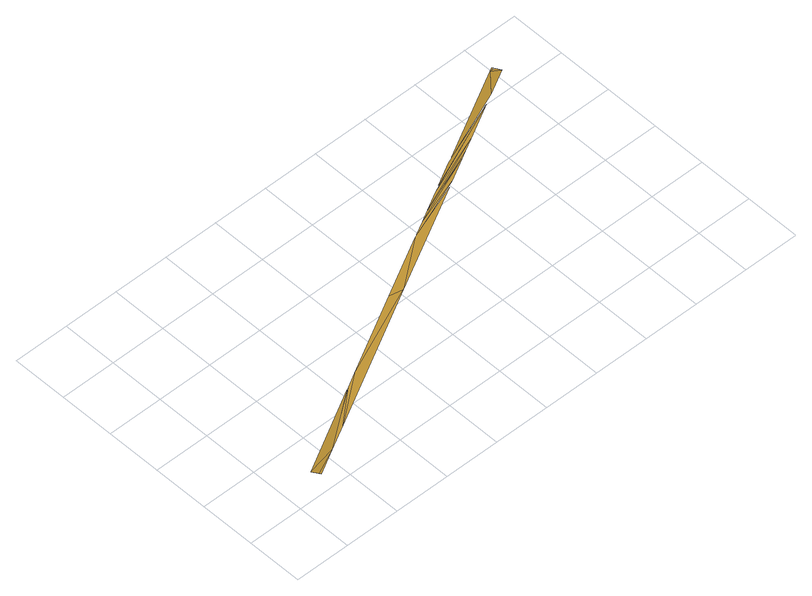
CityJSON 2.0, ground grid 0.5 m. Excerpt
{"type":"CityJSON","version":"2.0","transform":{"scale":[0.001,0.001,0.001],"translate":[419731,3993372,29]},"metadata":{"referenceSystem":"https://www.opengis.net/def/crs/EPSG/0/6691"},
"CityObjects":{
"cityfurniture1":{"type":"CityFurniture","attributes":{"class":"1030","function":"7200","DmGeometricAttribute.dmCode":"8142","DmGeometricAttribute.geometryType":"E5","DmGeometricAttribute.mapLevel":"2500","DmGeometricAttribute.shapeType":"0"},"geometry":[{"type":"MultiSurface","lod":"3","boundaries":[[[0,1,2]],[[3,0,2]],[[4,5,6]],[[4,6,7]],[[8,9,10]],[[3,9,0]],[[3,10,9]],[[11,12,13]],[[14,12,15]],[[15,12,11]],[[16,17,18]],[[19,20,12]],[[21,22,23]],[[23,22,24]],[[21,25,22]],[[26,9,8]],[[27,26,8]],[[28,29,30]],[[28,22,29]],[[6,30,29]],[[6,5,30]]]}]}
},
"vertices":[
[2602,1468,700],[2483,1403,700],[3034,1611,700],[3244,1726,700],[2453,1386,700],[1919,1096,700],[2042,1072,700],[2981,1582,700],[3426,1825,700],[2706,1524,700],[3318,1766,700],[3837,2048,699],[3994,2225,693],[3198,1791,698],[4039,2218,695],[4065,2172,698],[2938,1650,700],[3742,1996,700],[3145,1763,698],[4034,2228,694],[4026,2242,693],[339,164,697],[566,269,700],[308,219,693],[1055,626,700],[347,149,698],[2872,1614,700],[3718,1983,700],[1080,639,700],[792,392,700],[1208,709,700]
]}
